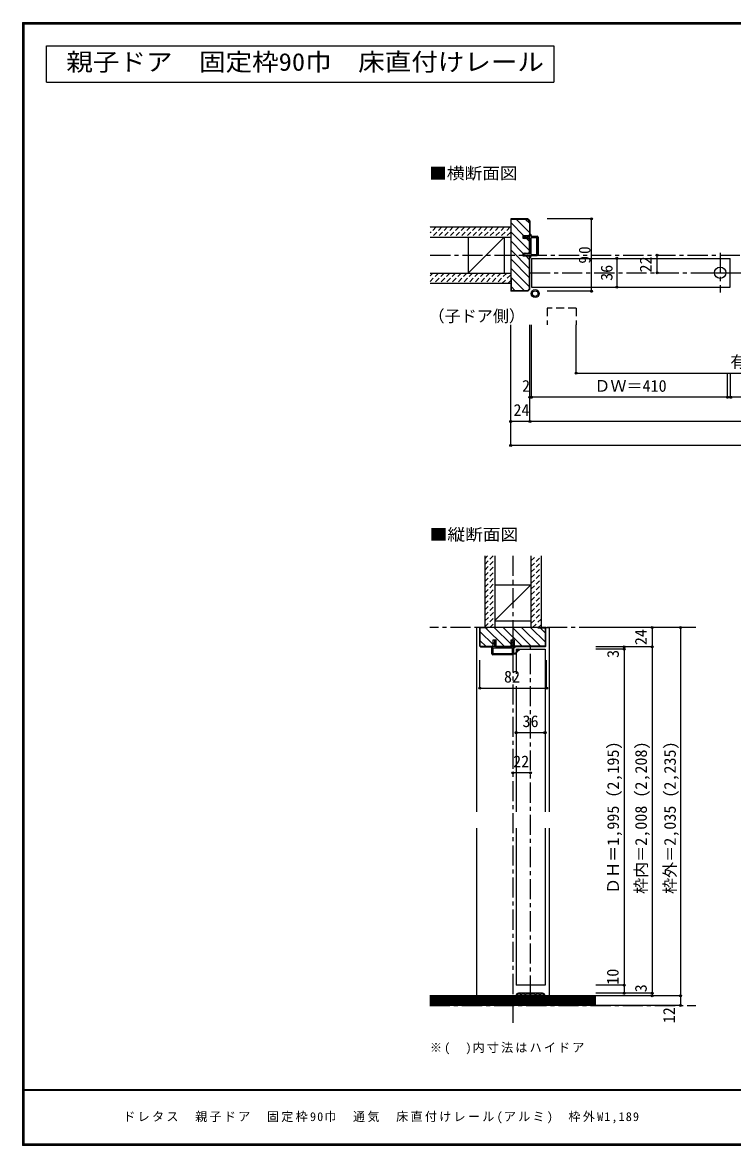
# Model space of a CAD drawing. Units: millimetres at full size, sheet at 1:5. Extents: x -973 to 977, y -718 to 696.
# Drawn here: x -973 to -91, y -701 to 696 of the extents above; entities that cross this region are included whole.
import ezdxf
from ezdxf.enums import TextEntityAlignment as Align

# ---------------------------------------------------------------- set-up
doc = ezdxf.new("R2010")
doc.units = ezdxf.units.MM
doc.header["$LTSCALE"] = 5
doc.header["$PDMODE"] = 32
doc.header["$PDSIZE"] = 2.5
for name, pattern in [('CHAIN1', [8, 5, -1, 1, -1]), ('DASHED1', [1.8, 1.2, -0.6]), ('DASHED2', [3, 2, -1])]:
    doc.linetypes.add(name, pattern=pattern)
for name, color, linetype in [('0-0_補助線', 7, 'Continuous'), ('0-1_通り芯', 4, 'CHAIN1'), ('0-2_柱', 3, 'Continuous'), ('0-3_仕上げ', 2, 'Continuous'), ('0-4_枠', 3, 'Continuous'), ('0-6_扉', 6, 'Continuous'), ('0-7_金物', 7, 'Continuous'), ('0-A_文字', 3, 'Continuous'), ('0-B_寸法', 7, 'Continuous'), ('0-C_ハッチ', 4, 'DASHED1'), ('F-1_枠', 6, 'Continuous'), ('F-A_文字', 7, 'Continuous')]:
    doc.layers.add(name, color=color, linetype=linetype)
doc.styles.add('ＭＳ ゴシック', font='')
doc.styles.get('ＭＳ ゴシック').set_extended_font_data('MS Gothic')

# ---------------------------------------------------------------- blocks, each defined once
blk = doc.blocks.new('2')
at = {"layer": '0-0_補助線'}
for p, q in [((-9.846, -9.622), (-9.846, 15.078)), ((-8.846, 16.078), (0.354, 16.078)), ((-8.846, 15.878), (0.637, 15.878)), ((-8.446, 14.378), (-8.446, -8.922)), ((-8.146, 14.678), (-1.546, 14.678)), ((-1.246, 14.378), (-1.246, -8.922)), ((0.154, 11.653), (2.154, 11.653)), ((0.154, 11.653), (0.154, -8.497)), ((2.154, 10.953), (2.154, 11.653)), ((3.154, 11.653), (2.512, 10.83)), ((3.154, 11.653), (6.154, 11.653)), ((4.154, 13.753), (4.154, 13.053)), ((5.154, 13.053), (4.512, 13.876)), ((7.154, 13.053), (5.154, 13.053)), ((6.154, 10.953), (6.154, 11.653)), ((7.558, 12.258), (6.516, 10.835)), ((-1.48, -10.622), (-8.846, -10.622)), ((-1.546, -9.222), (-8.146, -9.222)), ((-1.189, -10.85), (-0.732, -12.694)), ((0.354, -12.922), (-0.441, -12.922)), ((0.154, -8.497), (2.154, -8.497)), ((4.154, -9.897), (0.154, -9.897)), ((0.154, -9.897), (0.154, -10.622)), ((0.154, -10.622), (0.645, -12.548)), ((2.154, -7.797), (2.154, -8.497)), ((3.154, -8.497), (2.512, -7.674)), ((3.154, -8.497), (6.154, -8.497)), ((4.154, -10.597), (4.154, -9.897)), ((5.154, -9.897), (4.512, -10.72)), ((7.154, -9.897), (5.154, -9.897)), ((6.154, -7.797), (6.154, -8.497)), ((7.558, -9.101), (6.516, -7.679))]:
    blk.add_line(p, q, dxfattribs=at)
for points in [[(-9.646, 15.078), (-9.646, -9.622), (-9.846, -9.622)], [(4.154, 13.053), (0.154, 13.053), (0.649, 15.723)]]:
    blk.add_lwpolyline(points, dxfattribs=at)
for centre, radius, start, end in [((-8.846, 15.078), 1, 90, 180), ((-8.846, 15.078), 0.8, 90, 180), ((-8.146, 14.378), 0.3, 90, 180), ((-1.546, 14.378), 0.3, 0, 90), ((0.354, 15.778), 0.3, 349.49875, 90), ((2.354, 10.953), 0.2, 180, 322.03043), ((4.354, 13.753), 0.2, 37.96957, 180), ((6.354, 10.953), 0.2, 180, 323.78053), ((7.154, 12.553), 0.5, 323.78053, 90), ((-8.846, -9.622), 1, 180, 270), ((-2.846, -10.72), 6, 179.06153, 259.29815), ((-8.146, -8.922), 0.3, 180, 270), ((-2.846, -10.72), 5.3, 178.93757, 259.29815), ((-1.546, -8.922), 0.3, 270, 0), ((-1.48, -10.922), 0.3, 13.9282, 90), ((-0.441, -12.622), 0.3, 193.9282, 270), ((0.354, -12.622), 0.3, 270, 14.29438), ((2.354, -7.797), 0.2, 37.96957, 180), ((4.354, -10.597), 0.2, 180, 322.03043), ((6.354, -7.797), 0.2, 36.21947, 180), ((7.154, -9.397), 0.5, 270, 36.21947), ((-3.896, -16.272), 0.35, 259.29815, 79.29815)]:
    blk.add_arc(centre, radius, start, end, dxfattribs=at)
blk.add_point((-3.896, -16.622), dxfattribs=at)
blk = doc.blocks.new('01')
at = {"layer": '0-0_補助線'}
for p, q in [((-14.5, 0.346), (-14.5, -0.449)), ((-14.3, 0.346), (-14.3, -0.449)), ((-12.045, -0.049), (-14.178, 0.444)), ((-12, 0.146), (-14.133, 0.639)), ((-11.475, 5.146), (-12.298, 4.504)), ((-12.175, 4.146), (-11.475, 4.146)), ((-12.045, -0.049), (-11.993, 0.145)), ((-11.475, 0.146), (-12, 0.146)), ((-11.475, 7.146), (-11.475, 5.146)), ((-11.475, 4.146), (-11.475, 0.146)), ((-10.68, 7.55), (-9.257, 6.508)), ((-9.375, 6.146), (-10.075, 6.146)), ((-10.075, 3.146), (-10.075, 6.146)), ((-10.075, 3.146), (-9.252, 2.504)), ((-9.375, 2.146), (-10.075, 2.146)), ((-10.075, 0.146), (-10.075, 2.146)), ((-10.075, 0.146), (10.075, 0.146)), ((10.075, 3.146), (9.252, 2.504)), ((10.68, 7.55), (9.257, 6.508)), ((9.375, 6.146), (10.075, 6.146)), ((9.375, 2.146), (10.075, 2.146)), ((10.075, 3.146), (10.075, 6.146)), ((10.075, 0.146), (10.075, 2.146)), ((11.475, 7.146), (11.475, 5.146)), ((11.475, 5.146), (12.298, 4.504)), ((12.175, 4.146), (11.475, 4.146)), ((11.475, 4.146), (11.475, 0.146)), ((11.475, 0.146), (12, 0.146)), ((12.045, -0.049), (11.993, 0.145)), ((12, 0.146), (14.133, 0.639)), ((12.045, -0.049), (14.178, 0.444)), ((14.3, 0.346), (14.3, -0.449)), ((14.5, 0.346), (14.5, -0.449)), ((-14.265, -0.741), (-12.235, -1.196)), ((-14.222, -0.546), (-12.191, -1.001)), ((-12, -1.488), (-12, -8.854)), ((-11.8, -1.488), (-11.8, -8.854)), ((-11, -9.654), (11, -9.654)), ((11, -9.854), (-11, -9.854)), ((-10.6, -1.554), (-10.6, -8.154)), ((-10.3, -1.254), (10.3, -1.254)), ((-10.3, -8.454), (10.3, -8.454)), ((10.6, -1.554), (10.6, -8.154)), ((11.8, -1.488), (11.8, -8.854)), ((12, -1.488), (12, -8.854)), ((14.222, -0.546), (12.191, -1.001)), ((14.265, -0.741), (12.235, -1.196))]:
    blk.add_line(p, q, dxfattribs=at)
for centre, radius, start, end in [((-14.2, 0.346), 0.3, 77.00048, 180), ((-14.2, 0.346), 0.1, 77.00048, 180), ((-12.175, 4.346), 0.2, 127.96957, 270), ((-10.975, 7.146), 0.5, 53.78053, 180), ((-9.375, 6.346), 0.2, 270, 53.78053), ((-9.375, 2.346), 0.2, 270, 52.03043), ((9.375, 6.346), 0.2, 126.21947, 270), ((9.375, 2.346), 0.2, 127.96957, 270), ((10.975, 7.146), 0.5, 0, 126.21947), ((12.175, 4.346), 0.2, 270, 52.03043), ((14.2, 0.346), 0.3, 0, 102.99952), ((14.2, 0.346), 0.1, 0, 102.99952), ((-14.2, -0.449), 0.3, 180, 257.3929), ((-14.2, -0.449), 0.1, 180, 257.3929), ((-12.3, -1.488), 0.3, 0, 76.0718), ((-12.3, -1.488), 0.5, 0, 76.0718), ((-11, -8.854), 1, 180, 270), ((-11, -8.854), 0.8, 180, 270), ((-10.3, -1.554), 0.3, 90, 180), ((-10.3, -8.154), 0.3, 180, 270), ((10.3, -1.554), 0.3, 0, 90), ((10.3, -8.154), 0.3, 270, 0), ((11, -8.854), 1, 270, 0), ((11, -8.854), 0.8, 270, 0), ((12.3, -1.488), 0.5, 103.9282, 180), ((12.3, -1.488), 0.3, 103.9282, 180), ((14.2, -0.449), 0.1, 282.6071, 0), ((14.2, -0.449), 0.3, 282.6071, 0)]:
    blk.add_arc(centre, radius, start, end, dxfattribs=at)

msp = doc.modelspace()

# ---------------------------------------------------------------- linework, layer by layer
at = {"layer": '0-1_通り芯'}
for p, q in [((-466.347, 406.5), (469.653, 406.5)), ((-342.347, 384.5), (345.653, 384.5)), ((-363.643, 32.5), (-363.643, -548.23)), ((-136.286, -56.5), (-467, -56.5)), ((-341.643, -514.5), (-341.643, -80.5)), ((-467, -526.5), (-136.286, -526.5))]:
    msp.add_line(p, q, dxfattribs=at)
at = {"layer": '0-1_通り芯', "color": 7}
for p, q in [((-105.884, 409.296), (-105.884, 360.063)), ((-126.419, 384.5), (-84.633, 384.5))]:
    msp.add_line(p, q, dxfattribs=at)
at = {"layer": '0-1_通り芯', "color": 7, "linetype": 'Continuous'}
msp.add_circle((-105.884, 384.5), 7, dxfattribs=at)
at = {"layer": '0-2_柱', "color": 7}
for p, q in [((-374.347, 429), (-419.347, 384)), ((-386.143, -47.928), (-341.143, -3.5))]:
    msp.add_line(p, q, dxfattribs=at)
at = {"layer": '0-2_柱'}
for p, q in [((-419.347, 429), (-419.347, 384)), ((-374.347, 429), (-374.347, 384)), ((-386.143, -3.5), (-341.143, -3.5)), ((-386.143, -48.5), (-341.143, -48.5))]:
    msp.add_line(p, q, dxfattribs=at)
at = {"layer": '0-3_仕上げ'}
for p, q in [((-466.347, 441.5), (-366.347, 441.5)), ((-466.347, 429), (-366.347, 429)), ((-466.347, 384), (-366.347, 384)), ((-466.347, 371.5), (-366.347, 371.5)), ((-398.643, 32.5), (-398.643, -56.5)), ((-386.143, 32.5), (-386.143, -56.5)), ((-341.143, 32.5), (-341.143, -56.5)), ((-328.643, 32.5), (-328.643, -56.5)), ((-260.286, -514.5), (-467, -514.5)), ((-260.286, -526.5), (-467, -526.5))]:
    msp.add_line(p, q, dxfattribs=at)
at = {"layer": '0-3_仕上げ', "color": 7}
for p, q in [((-260.286, -516), (-467, -516)), ((-260.286, -517.5), (-467, -517.5)), ((-260.286, -519), (-467, -519)), ((-260.286, -520.5), (-467, -520.5)), ((-260.286, -522), (-467, -522)), ((-260.286, -523.5), (-467, -523.5)), ((-260.286, -525), (-467, -525))]:
    msp.add_line(p, q, dxfattribs=at)
at = {"layer": '0-4_枠'}
for p, q in [((-345.383, 451), (-365.847, 451)), ((-365.847, 436.5), (-365.847, 451)), ((-345.383, 451), (-342.847, 448.464)), ((-345.175, 451.5), (-342.347, 448.672)), ((-342.847, 448.464), (-342.847, 431)), ((-342.347, 448.672), (-342.347, 431)), ((-365.847, 436.5), (-366.347, 436.5)), ((-350.847, 427.3), (-350.847, 431)), ((-350.847, 431), (-342.347, 431)), ((-342.347, 427.3), (-350.847, 427.3)), ((-342.847, 408.7), (-342.847, 427.3)), ((-342.347, 408.7), (-342.347, 427.3)), ((-350.847, 405), (-350.847, 408.7)), ((-342.347, 408.7), (-350.847, 408.7)), ((-342.347, 405), (-350.847, 405)), ((-342.847, 364.536), (-342.847, 405)), ((-342.347, 364.328), (-342.347, 405)), ((-365.847, 376.5), (-366.347, 376.5)), ((-365.847, 376.5), (-365.847, 362)), ((-342.847, 364.536), (-345.382, 362)), ((-345.382, 362), (-365.847, 362)), ((-322.643, -56.5), (-404.643, -56.5)), ((-404.143, -79.586), (-404.143, -57)), ((-394.643, -57), (-404.143, -57)), ((-394.643, -57), (-394.643, -56.5)), ((-332.643, -57), (-332.643, -56.5)), ((-332.643, -57), (-323.143, -57)), ((-323.143, -79.586), (-323.143, -57)), ((-403.729, -80), (-404.143, -79.586)), ((-403.936, -80.5), (-388.143, -80.5)), ((-403.729, -80), (-388.143, -80)), ((-388.143, -72), (-384.443, -72)), ((-388.143, -80.5), (-388.143, -72)), ((-384.443, -80.5), (-384.443, -72)), ((-384.443, -80), (-365.843, -80)), ((-384.443, -80.5), (-365.843, -80.5)), ((-365.843, -80.5), (-365.843, -72)), ((-323.557, -80), (-362.143, -80)), ((-323.35, -80.5), (-362.143, -80.5)), ((-323.557, -80), (-323.143, -79.586))]:
    msp.add_line(p, q, dxfattribs=at)
at = {"layer": '0-4_枠', "color": 4}
for p, q in [((-404.643, -56.5), (-408.643, -56.5)), ((-408.643, -56.5), (-408.643, -286)), ((-322.643, -56.5), (-318.643, -56.5)), ((-318.643, -56.5), (-318.643, -286)), ((-408.643, -306), (-408.643, -514.5)), ((-318.643, -306), (-318.643, -514.5))]:
    msp.add_line(p, q, dxfattribs=at)
at = {"layer": '0-4_枠'}
for points in [[(-345.175, 451.5), (-366.347, 451.5), (-366.347, 361.5)], [(-342.347, 364.328), (-345.175, 361.5), (-366.347, 361.5)], [(-403.936, -80.5), (-404.643, -79.793), (-404.643, -56.5)], [(-323.35, -80.5), (-322.643, -79.793), (-322.643, -56.5)], [(-365.843, -72), (-362.143, -72), (-362.143, -80.5)]]:
    msp.add_lwpolyline(points, dxfattribs=at)
at = {"layer": '0-6_扉'}
for p, q in [((-340.347, 402.5), (-93.384, 402.5)), ((-93.384, 366.5), (-93.384, 402.5)), ((-359.643, -83.5), (-359.643, -114.19)), ((-359.643, -83.5), (-323.643, -83.5)), ((-323.643, -83.5), (-323.643, -286)), ((-359.643, -129.422), (-359.643, -286)), ((-359.643, -306), (-359.643, -501.5)), ((-323.643, -306), (-323.643, -501.5)), ((-323.643, -501.5), (-359.643, -501.5))]:
    msp.add_line(p, q, dxfattribs=at)
at = {"layer": '0-6_扉', "linetype": 'DASHED2'}
msp.add_line((-284.852, 340.381), (-284.852, 319.657), dxfattribs=at)
at = {"layer": '0-6_扉'}
msp.add_lwpolyline([(-340.347, 402.5), (-340.347, 366.5), (-93.384, 366.5)], dxfattribs=at)
at = {"layer": '0-6_扉', "linetype": 'DASHED2'}
msp.add_lwpolyline([(-284.852, 340.381), (-320.852, 340.381), (-320.852, 319.657)], dxfattribs=at)
at = {"layer": '0-7_金物'}
for p, q in [((-359.643, -514.5), (-358.643, -514.5)), ((-326.643, -511.5), (-356.643, -511.5)), ((-353.843, -512.5), (-356.643, -512.5)), ((-353.843, -514.5), (-353.843, -512.5)), ((-353.843, -514.5), (-352.843, -514.5)), ((-352.843, -514.5), (-352.843, -512.5)), ((-348.443, -512.5), (-352.843, -512.5)), ((-348.443, -514.5), (-348.443, -512.5)), ((-348.443, -514.5), (-347.443, -514.5)), ((-347.443, -514.5), (-347.443, -512.5)), ((-342.143, -512.5), (-347.443, -512.5)), ((-342.143, -514.5), (-342.143, -512.5)), ((-342.143, -514.5), (-341.143, -514.5)), ((-341.143, -514.5), (-341.143, -512.5)), ((-335.843, -512.5), (-341.143, -512.5)), ((-335.843, -514.5), (-335.843, -512.5)), ((-335.843, -514.5), (-334.843, -514.5)), ((-334.843, -514.5), (-334.843, -512.5)), ((-330.443, -512.5), (-334.843, -512.5)), ((-330.443, -514.5), (-330.443, -512.5)), ((-330.443, -514.5), (-329.443, -514.5)), ((-329.443, -514.5), (-329.443, -512.5)), ((-326.643, -512.5), (-329.443, -512.5)), ((-324.643, -514.5), (-323.643, -514.5))]:
    msp.add_line(p, q, dxfattribs=at)
for radius in [5, 3.5]:
    msp.add_circle((-335.883, 358.63), radius, dxfattribs=at)
for centre, radius, start, end in [((-356.643, -514.5), 3, 90, 180), ((-356.643, -514.5), 2, 90, 180), ((-326.643, -514.5), 3, 0, 90), ((-326.643, -514.5), 2, 0, 90)]:
    msp.add_arc(centre, radius, start, end, dxfattribs=at)
at = {"layer": '0-A_文字'}
for p, q in [((-943.333, 621.667), (-943.333, 666.667)), ((-943.333, 666.667), (-312.619, 666.667)), ((-312.619, 666.667), (-312.619, 621.667)), ((-943.333, 621.667), (-312.619, 621.667))]:
    msp.add_line(p, q, dxfattribs=at)
at = {"layer": '0-B_寸法', "color": 4}
for p, q in [((-265.889, 451.5), (-321.115, 451.5)), ((-265.889, 361.5), (-265.889, 451.5)), ((-184.337, 384.5), (-184.337, 406.5)), ((-234.337, 402.5), (-234.337, 366.5)), ((-265.889, 361.5), (-321.115, 361.5)), ((-366.347, 169.657), (-366.347, 319.657)), ((-342.347, 199.657), (-342.347, 319.657)), ((-340.347, 229.657), (-340.347, 319.657)), ((-284.852, 259.657), (-284.852, 319.657)), ((-284.852, 259.657), (282.158, 259.657)), ((-96.884, 229.657), (-96.884, 259.657)), ((-92.884, 229.657), (-92.884, 259.657)), ((345.653, 229.657), (-342.347, 229.657)), ((369.653, 199.657), (-366.347, 199.657)), ((369.653, 169.657), (-366.347, 169.657)), ((-155.286, -56.5), (-260.286, -56.5)), ((-190.286, -56.5), (-190.286, -514.5)), ((-155.286, -56.5), (-155.286, -526.5)), ((-190.286, -80.5), (-260.286, -80.5)), ((-225.286, -83.5), (-260.286, -83.5)), ((-225.286, -80.5), (-225.286, -511.5)), ((-404.643, -131.922), (-404.643, -97.4)), ((-321.643, -131.922), (-321.643, -97.4)), ((-404.643, -131.922), (-321.643, -131.922)), ((-359.643, -187.382), (-323.643, -187.382)), ((-341.643, -237.382), (-363.643, -237.382)), ((-225.286, -501.5), (-260.286, -501.5)), ((-190.286, -511.5), (-260.286, -511.5)), ((-155.286, -514.5), (-260.286, -514.5)), ((-155.286, -526.5), (-260.286, -526.5))]:
    msp.add_line(p, q, dxfattribs=at)
at = {"layer": '0-B_寸法'}
for p in [(-265.889, 451.5), (-184.337, 406.5), (-234.337, 402.5), (-184.337, 384.5), (-234.337, 366.5), (-265.889, 361.5), (-284.852, 259.657), (-342.347, 229.657), (-340.347, 229.657), (-96.884, 229.657), (-92.884, 229.657), (-366.347, 199.657), (-342.347, 199.657), (-366.347, 169.657), (-190.286, -56.5), (-155.286, -56.5), (-225.286, -80.5), (-225.286, -83.5), (-190.286, -80.5), (-404.643, -131.922), (-321.643, -131.922), (-359.643, -187.382), (-323.643, -187.382), (-363.643, -237.382), (-341.643, -237.382), (-225.286, -501.5), (-225.286, -511.5), (-190.286, -511.5), (-190.286, -514.5), (-155.286, -514.5), (-155.286, -526.5)]:
    msp.add_point(p, dxfattribs=at)
at = {"layer": '0-C_ハッチ', "linetype": 'Continuous'}
for p, q in [((-359.063, 451), (-342.847, 434.784)), ((-347.749, 451), (-342.847, 446.098)), ((-366.347, 435.657), (-342.847, 412.157)), ((-365.847, 446.47), (-350.376, 431)), ((-366.347, 424.342), (-350.704, 408.7)), ((-346.676, 427.3), (-342.847, 423.47)), ((-366.347, 413.029), (-342.847, 389.529)), ((-366.347, 401.716), (-342.847, 378.216)), ((-347.004, 405), (-342.847, 400.843)), ((-366.347, 390.402), (-342.847, 366.902)), ((-366.347, 379.088), (-349.259, 362)), ((-365.847, 367.275), (-360.572, 362)), ((-404.143, -61.784), (-388.143, -77.784)), ((-397.613, -57), (-374.613, -80)), ((-386.8, -56.5), (-365.843, -77.457)), ((-375.485, -56.5), (-351.986, -80)), ((-364.172, -56.5), (-340.672, -80)), ((-352.858, -56.5), (-329.358, -80)), ((-341.545, -56.5), (-323.143, -74.902)), ((-329.731, -57), (-323.143, -63.588)), ((-404.143, -73.098), (-397.241, -80))]:
    msp.add_line(p, q, dxfattribs=at)
at = {"layer": '0-C_ハッチ'}
for p, q in [((-458.878, 441.5), (-466.347, 434.031)), ((-465.949, 441.5), (-466.347, 441.102)), ((-451.807, 441.5), (-464.307, 429)), ((-444.736, 441.5), (-457.236, 429)), ((-437.665, 441.5), (-450.165, 429)), ((-430.594, 441.5), (-443.094, 429)), ((-423.523, 441.5), (-436.023, 429)), ((-416.452, 441.5), (-428.952, 429)), ((-409.381, 441.5), (-421.881, 429)), ((-402.31, 441.5), (-414.81, 429)), ((-395.239, 441.5), (-407.739, 429)), ((-388.168, 441.5), (-400.668, 429)), ((-381.096, 441.5), (-393.596, 429)), ((-374.025, 441.5), (-386.525, 429)), ((-366.954, 441.5), (-379.454, 429)), ((-366.347, 435.036), (-372.383, 429)), ((-456.17, 384), (-466.347, 373.823)), ((-463.241, 384), (-466.347, 380.894)), ((-449.099, 384), (-461.599, 371.5)), ((-442.028, 384), (-454.528, 371.5)), ((-434.957, 384), (-447.457, 371.5)), ((-427.886, 384), (-440.386, 371.5)), ((-420.815, 384), (-433.315, 371.5)), ((-413.744, 384), (-426.244, 371.5)), ((-406.673, 384), (-419.173, 371.5)), ((-399.601, 384), (-412.101, 371.5)), ((-392.53, 384), (-405.03, 371.5)), ((-385.459, 384), (-397.959, 371.5)), ((-378.388, 384), (-390.888, 371.5)), ((-371.317, 384), (-383.817, 371.5)), ((-366.347, 381.899), (-376.746, 371.5)), ((-366.347, 374.828), (-369.675, 371.5)), ((-398.643, 28.96), (-395.103, 32.5)), ((-398.643, 21.889), (-388.032, 32.5)), ((-341.143, 26.252), (-334.895, 32.5)), ((-341.143, 19.181), (-328.643, 31.681)), ((-398.643, 14.818), (-386.143, 27.318)), ((-398.643, 7.747), (-386.143, 20.247)), ((-341.143, 12.11), (-328.643, 24.61)), ((-341.143, 5.039), (-328.643, 17.539)), ((-398.643, 0.676), (-386.143, 13.176)), ((-398.643, -6.395), (-386.143, 6.105)), ((-341.143, -2.032), (-328.643, 10.468)), ((-341.143, -9.103), (-328.643, 3.397)), ((-398.643, -13.466), (-386.143, -0.966)), ((-398.643, -20.537), (-386.143, -8.037)), ((-341.143, -16.174), (-328.643, -3.674)), ((-341.143, -23.246), (-328.643, -10.746)), ((-398.643, -27.608), (-386.143, -15.108)), ((-398.643, -34.679), (-386.143, -22.179)), ((-341.143, -30.317), (-328.643, -17.817)), ((-341.143, -37.388), (-328.643, -24.888)), ((-398.643, -41.751), (-386.143, -29.251)), ((-398.321, -48.5), (-386.143, -36.322)), ((-341.143, -44.459), (-328.643, -31.959)), ((-341.143, -51.53), (-328.643, -39.03)), ((-398.643, -55.893), (-386.143, -43.393)), ((-392.179, -56.5), (-386.143, -50.464)), ((-339.042, -56.5), (-328.643, -46.101)), ((-331.971, -56.5), (-328.643, -53.172))]:
    msp.add_line(p, q, dxfattribs=at)
at = {"layer": 'F-1_枠'}
for p, q in [((-973.347, 695.833), (-973.347, -700.833)), ((-973.347, 695.833), (976.653, 695.833)), ((-973.347, 695), (976.653, 695)), ((-973.347, 694.167), (976.653, 694.167)), ((-972.514, 695.833), (-972.514, -700.833)), ((-971.68, 695.833), (-971.68, -700.833)), ((976.653, -631.667), (-973.347, -631.667)), ((976.653, -632.5), (-973.347, -632.5)), ((976.653, -699.167), (-973.347, -699.167)), ((976.653, -700), (-973.347, -700)), ((976.653, -700.833), (-973.347, -700.833))]:
    msp.add_line(p, q, dxfattribs=at)

# ---------------------------------------------------------------- block references
at = {"layer": '0-7_金物', "rotation": 90}
for name, p in [('01', (-342.201, 418)), ('2', (-373.565, -80.654))]:
    msp.add_blockref(name, p, dxfattribs=at)

# ---------------------------------------------------------------- texts
at = {"layer": '0-A_文字', "style": 'ＭＳ ゴシック', "width": 1.1}
msp.add_text('親子ドア\u3000固定枠90巾\u3000床直付けレール', height=21.99, dxfattribs=at).set_placement((-918.78, 629.167), align=Align.BOTTOM_LEFT)
at = {"layer": '0-A_文字', "color": 7, "style": 'ＭＳ ゴシック', "width": 1.1}
for s, p in [('■横断面図', (-467.709, 496.5)), ('■縦断面図', (-467, 47.256))]:
    msp.add_text(s, height=14.66, dxfattribs=at).set_placement(p, align=Align.BOTTOM_LEFT)
at = {"layer": '0-A_文字', "color": 7, "style": 'ＭＳ ゴシック'}
msp.add_text('（子ドア側）', height=14.66, dxfattribs=at).set_placement((-468.5, 319), align=Align.BOTTOM_LEFT)
at = {"layer": '0-A_文字', "color": 7, "insert": (-466.728, -587.5), "char_height": 11, "attachment_point": 7, "style": 'ＭＳ ゴシック'}
msp.add_mtext('\\T1.18;※(\u3000)内寸法はハイドア', dxfattribs=at)
at = {"layer": '0-B_寸法', "style": 'ＭＳ ゴシック'}
for s, p in [('36', (-235.337, 374.5)), ('22', (-186.837, 384.875)), ('24', (-192.786, -78.5)), ('3', (-227.449, -94.385)), ('ＤＨ＝1,995 (2,195)', (-227.323, -388)), ('枠内＝2,008 (2,208)', (-192.643, -388)), ('枠外＝2,035 (2,235)', (-156.629, -388)), ('10', (-227.786, -500.875)), ('3', (-192.786, -510.25)), ('12', (-157.786, -548.718))]:
    msp.add_text(s, height=14.66, rotation=90, dxfattribs=at).set_placement(p, align=Align.BOTTOM_LEFT)
for s, p in [('有効開口寸法＝1,021', (-93.347, 262.157)), ('2', (-352.169, 232.157)), ('ＤＷ＝410', (-262.365, 232.157)), ('24', (-362.847, 202.157)), ('82', (-374.643, -129.422)), ('36', (-351.643, -184.882)), ('22', (-363.268, -234.882))]:
    msp.add_text(s, height=14.66, dxfattribs=at).set_placement(p, align=Align.BOTTOM_LEFT)
at = {"layer": '0-B_寸法', "insert": (-266.889, 395.875), "char_height": 14.66, "attachment_point": 7, "rotation": 90, "style": 'ＭＳ ゴシック'}
msp.add_mtext('\\T1.27;\\W0.95;90', dxfattribs=at)
at = {"layer": 'F-A_文字', "insert": (-847.938, -673.333), "char_height": 11, "attachment_point": 7, "style": 'ＭＳ ゴシック'}
msp.add_mtext('\\T1.19;ドレタス\u3000親子ドア\u3000固定枠90巾\u3000通気\u3000床直付けレール(アルミ)\u3000枠外W1,189', dxfattribs=at)

doc.saveas('drawing.dxf')
